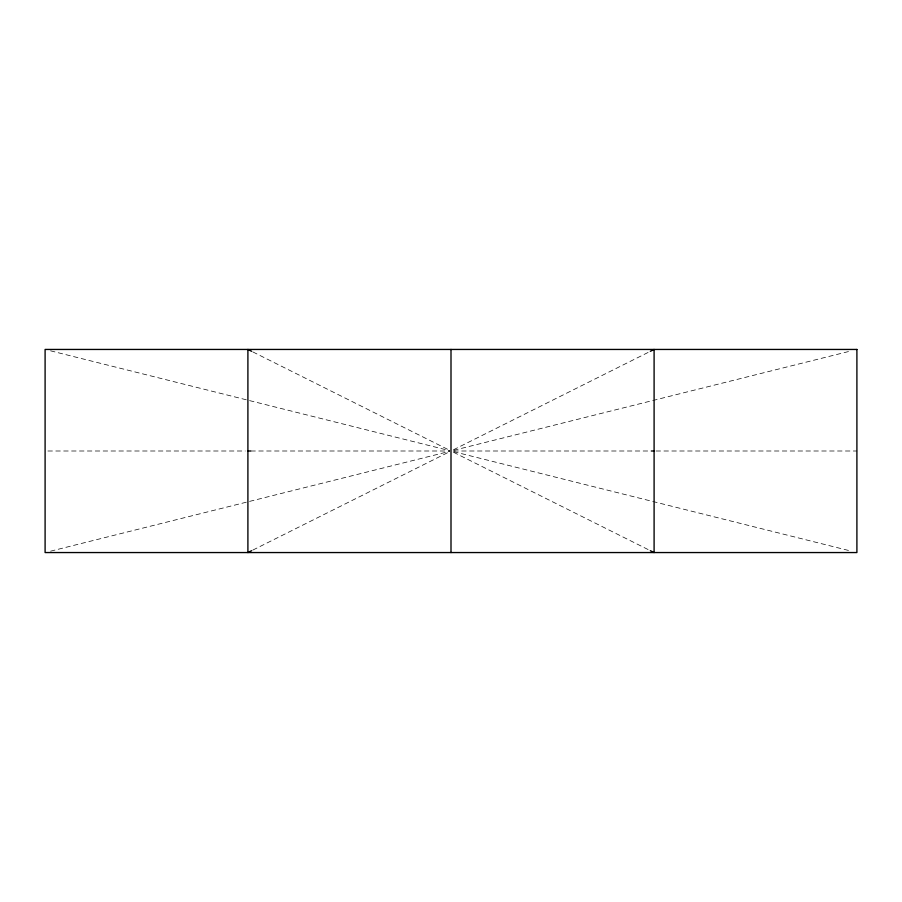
<?xml version="1.0" encoding="UTF-8"?>
<svg xmlns="http://www.w3.org/2000/svg" width="902" height="902" viewBox="0 0 902 902"><rect width="100%" height="100%" fill="white"/><g stroke="black" fill="none" stroke-linecap="round" stroke-linejoin="round"><path stroke-width="0.68" stroke-dasharray="4.51 3.38" d="M252.921 550.04L449.748 451.631M453.503 449.748L649.079 351.96M50.568 551.178L449.636 451.338M453.729 450.312L851.432 350.822M47.919 451L245.231 451M250.869 451L449.602 451M453.796 451L650.443 451M656.058 451L856.9 451M50.568 350.822L449.636 450.662M453.729 451.688L851.432 551.178M252.921 351.96L449.748 450.369M453.503 452.252L649.079 550.04"/><path stroke-width="1.35" d="M251.669 550.671L247.903 552.554L247.903 349.446L251.669 351.329M650.331 351.329L654.097 349.446L654.097 552.554L650.331 550.671M247.903 451L250.711 451M651.289 451L654.097 451M451 349.446L451 552.554M856.9 349.446L45.1 349.446L45.1 552.554L856.9 552.554L856.9 349.446"/></g></svg>
